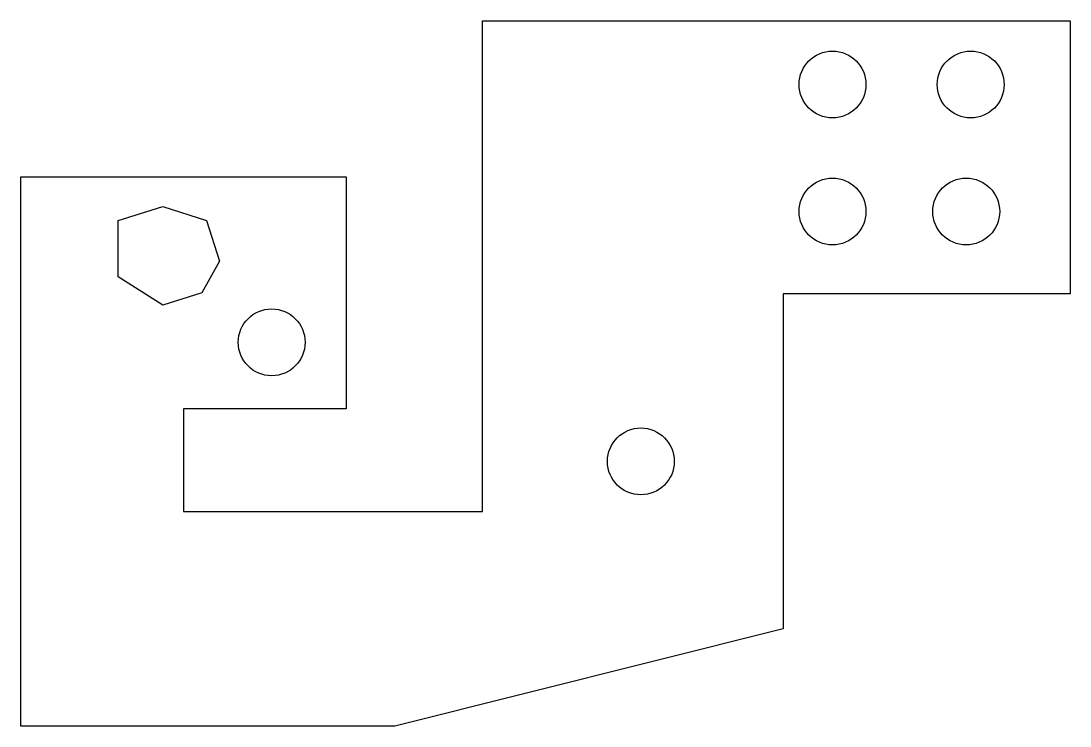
# Model space of a CAD drawing. Header units: metres. Extents: x 61 to 144.1, y -22 to 33.9.
import ezdxf

# ---------------------------------------------------------------- set-up
doc = ezdxf.new("R2010")
doc.units = ezdxf.units.M

msp = doc.modelspace()

# ---------------------------------------------------------------- linework, layer by layer
at = {"layer": 'Hole', "color": 6}
for centre in [(125.314, 28.881), (136.267, 28.881), (125.314, 18.811), (135.914, 18.811), (80.853, 8.437), (110.12, -1.007)]:
    msp.add_circle(centre, 2.65, dxfattribs=at)
at = {"layer": 'InnerContour', "color": 2}
msp.add_lwpolyline([(76.723, 14.884), (75.313, 12.353), (72.23, 11.379), (68.695, 13.618), (68.695, 18.087), (72.23, 19.205), (75.675, 18.087)], close=True, dxfattribs=at)
at = {"layer": 'OuterContour', "color": 3}
msp.add_lwpolyline([(144.141, 33.919), (144.141, 12.281), (121.399, 12.281), (121.399, -14.294), (90.615, -21.992), (60.978, -21.992), (60.978, 21.554), (86.764, 21.554), (86.764, 3.151), (73.871, 3.151), (73.871, -4.98), (97.57, -4.98), (97.57, 33.919)], close=True, dxfattribs=at)

doc.saveas('drawing.dxf')
